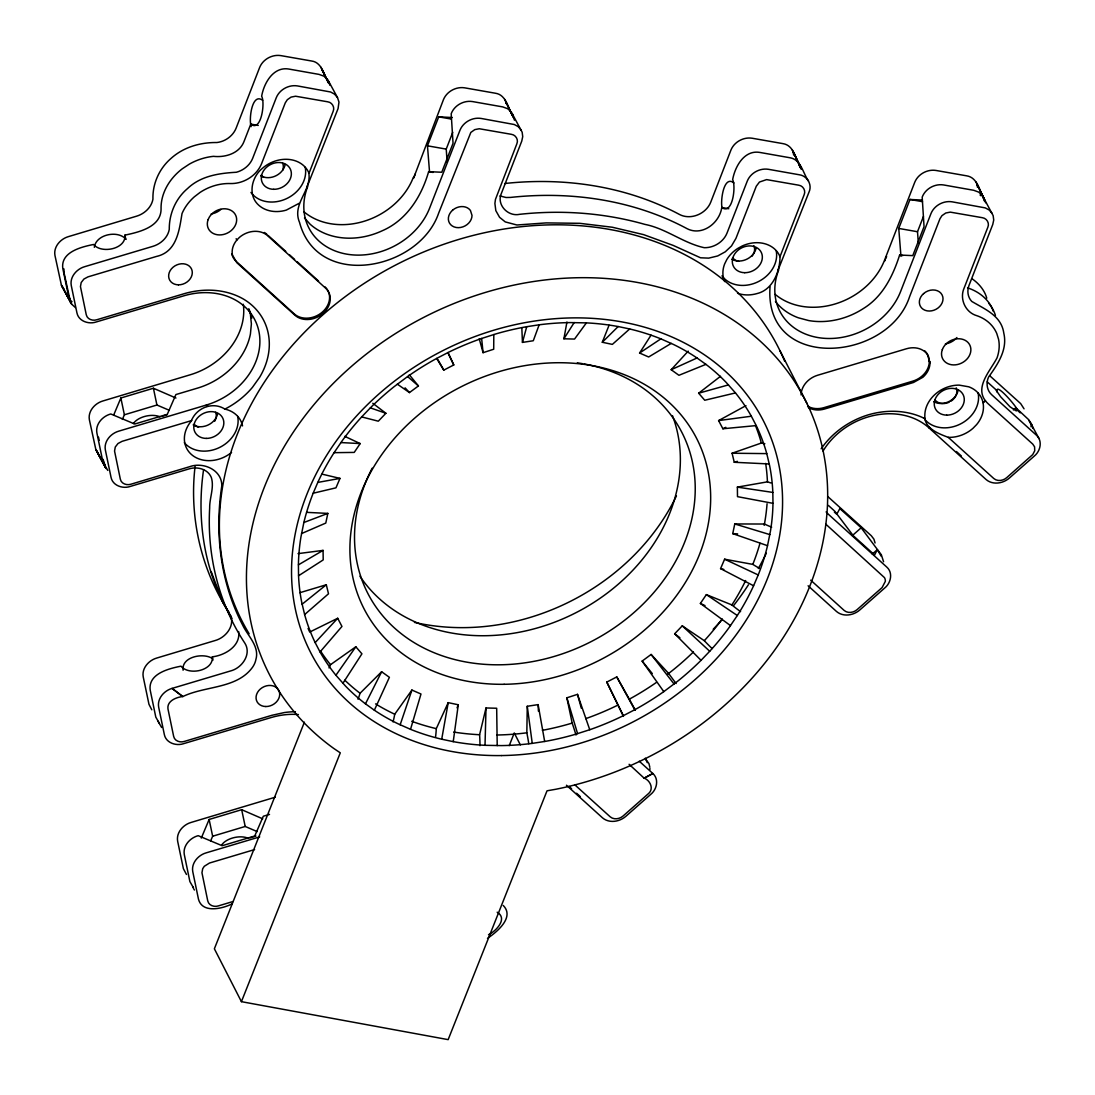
<?xml version="1.0" encoding="UTF-8"?>
<svg xmlns="http://www.w3.org/2000/svg" width="1095" height="1095" viewBox="0 0 1095 1095"><rect width="100%" height="100%" fill="white"/><g stroke="black" fill="none" stroke-linecap="round" stroke-linejoin="round"><path stroke-width="1.5" d="M298.415 564.856L298.552 575.765A245.8 201.603 -27.1 0 0 301.755 602.483L304.629 614.569A245.8 201.603 -27.1 0 0 315.155 642.601L320.041 651.949A245.8 201.603 -27.1 0 0 335.919 675.259L345.349 685.894A245.8 201.603 -27.1 0 0 365.47 703.825L374.353 710.203A245.8 201.603 -27.1 0 0 398.457 723.987L410.529 729.325A245.8 201.603 -27.1 0 0 441.709 739.221L453.234 741.644A245.8 201.603 -27.1 0 0 485.017 745.312L501.305 745.599A245.8 201.603 -27.1 0 0 532.252 743.382L544.667 741.479A245.8 201.603 -27.1 0 0 575.546 734.266L589.753 729.722A245.8 201.603 -27.1 0 0 623.315 715.678L634.73 709.752A245.8 201.603 -27.1 0 0 663.789 691.629L677.408 681.405A245.8 201.603 -27.1 0 0 701.046 660.326L709.724 651.265A245.8 201.603 -27.1 0 0 729.297 627.284L737.318 615.513A245.8 201.603 -27.1 0 0 753.593 585.757L758.219 574.957A245.8 201.603 -27.1 0 0 767.527 545.68L770.497 530.911A245.8 201.603 -27.1 0 0 772.974 503.33L772.837 492.421A245.8 201.603 -27.1 0 0 769.634 465.703L766.76 453.617A245.8 201.603 -27.1 0 0 756.234 425.585L751.348 416.223A245.8 201.603 -27.1 0 0 735.47 392.927L726.04 382.278A245.8 201.603 -27.1 0 0 705.919 364.361L697.036 357.983A245.8 201.603 -27.1 0 0 672.932 344.2L660.86 338.861A245.8 201.603 -27.1 0 0 629.68 328.965L618.155 326.543A245.8 201.603 -27.1 0 0 586.386 322.874L570.084 322.587A245.8 201.603 -27.1 0 0 539.151 324.804L526.722 326.707A245.8 201.603 -27.1 0 0 495.843 333.92L481.636 338.464A245.8 201.603 -27.1 0 0 448.074 352.508L436.659 358.435A245.8 201.603 -27.1 0 0 407.6 376.557L393.981 386.781A245.8 201.603 -27.1 0 0 370.343 407.86L361.665 416.921A245.8 201.603 -27.1 0 0 342.092 440.902L334.084 452.673A245.8 201.603 -27.1 0 0 317.796 482.416L313.17 493.229A245.8 201.603 -27.1 0 0 303.862 522.507L300.892 537.275A245.8 201.603 -27.1 0 0 298.415 564.856L323.066 550.388L323.203 559.915L298.552 575.765M493.804 334.522L493.708 349.237L483.073 352.686L479.227 338.738M528.775 743.71A58.582 13.414 82.6 0 0 526.832 732.801L527.27 706.275L538.124 704.619L544.667 741.479M485.017 745.312L486.016 707.972L496.678 708.246L497.212 745.627M299.044 203.355L286.315 210.103A30.359 24.898 -27.1 0 1 258.762 205.217C247.456 195.252 251.563 177.02 262.348 168.37A30.359 24.898 -27.1 0 1 308.749 172.668C312.075 190.544 291.571 203.684 299.565 222.49C317.837 290.545 419.139 269.972 438.602 213.292L470.823 132.44L474.778 129.621L479.281 128.745L511.365 134.315C515.745 134.836 518.715 139.777 516.84 143.856L495.46 199.399L494.899 203.437L495.816 210.623L499.58 217.316L505.247 221.902L516.922 224.995L546.145 222.901L579.679 223.312L612.324 227.24L643.6 234.631L673.124 245.376L700.526 257.79L708.711 258.133L717.69 255.956L725.273 251.809L731.501 245.951L735.949 238.381L756.275 186.246L759.451 182.044L766.596 179.607L798.666 185.178C803.073 185.671 806.002 190.667 804.154 194.718L779.996 256.682C780.064 271.204 772.851 289.682 757.316 293.487A30.359 24.898 -27.1 0 1 737.565 293.241M770.045 286.739C763.667 372.177 888.237 362.116 909.589 296.677L939.962 218.754L941.96 215.647L945.779 213.005L950.282 212.129L982.352 217.7C986.746 218.22 989.716 223.161 987.841 227.24L964.134 288.053C959.316 298.812 965.352 312.417 976.781 315.675A44.553 36.532 -27.1 0 1 996.751 333.455L998.544 339.204A44.553 36.532 -27.1 0 1 997.052 357.832C990.058 371.424 972.36 389.122 988.114 403.726L1032.79 444.146L1034.583 446.828L1034.734 450.77L1032.708 454.603L1006.688 477.68C1003.253 480.746 997.477 481.704 993.808 478.529L948.284 437.357C938.579 433.729 923.81 428.241 924.823 415.443A30.359 24.898 -27.1 0 1 959.206 385.125L968.774 386.809A30.359 24.898 -27.1 0 1 976.603 424.614L972.99 428.309A30.359 24.898 -27.1 0 1 949.064 437.37L948.284 437.357M203.574 469.645C196.333 519.619 204.094 572.726 230.84 616.088M63.948 268.932L64.071 272.778M649.828 769.717L649.951 768.43M195.074 466.484C189.065 517.292 201.083 570.043 229.32 612.789M453.234 741.644L458.271 704.769L448.211 702.648L436.289 728.64A58.582 24.158 -76.7 0 1 435.605 736.675M441.709 739.221L448.211 702.648M586.386 322.874L574.546 339.067L563.898 338.793L566.936 322.039M771.674 527.133A58.582 28.402 10.3 0 1 764.447 524.026L734.772 523.957L732.733 533.635L767.527 545.68M764.187 525.354L764.447 524.026A245.8 201.603 -27.1 0 0 767.061 503.755M306.614 512.351L327.829 513.404L325.79 523.068L301.522 533.58M479.98 745.695A58.582 19.272 -87.1 0 0 479.596 734.731L486.016 707.972M539.151 324.804L533.292 340.75L522.452 342.406L526.722 326.707M410.529 729.325L420.986 694.011L411.912 690.055L394.734 714.227A58.582 28.306 -64.8 0 1 393.05 721.906M400.154 724.794L411.912 690.055M415.32 173.927L413.623 178.02L443.475 99.59C446.787 91.487 456.04 86.45 464.65 87.833L495.351 93.226C506.177 94.718 507.793 107.666 512.378 115.345M429.555 172.161L427.461 145.813L438.698 116.85L452.276 117.521M447.157 162.252L446.226 149.112L452.728 132.331M900.98 256.422L898.749 228.431L909.986 199.468L921.867 200.056M918.335 243.227L917.514 231.729L923.427 216.481M258.242 125.432L250.796 124.105L243.993 141.556C239.353 153.519 225.255 157.666 213.47 156.339A51.903 42.568 -27.1 0 0 189.339 164.127L182.208 168.849A51.903 42.568 -27.1 0 0 161.075 209.063C160.992 227.199 138.531 232.236 124.912 235.138L125.61 238.464M309.009 173.297L333.154 111.334C335.015 107.269 332.072 102.3 327.679 101.794L295.595 96.223L291.092 97.099L287.328 99.7L285.275 102.862L261.568 163.675C256.613 175.898 243.473 183.864 230.415 183.549A44.539 36.532 -27.1 0 0 200.07 192.419L194.321 196.826A44.539 36.532 -27.1 0 0 182.03 213.539C179.21 230.374 176.884 251.959 156.352 256.476L87.97 276.871L83.918 279.047L81.194 282.537L80.455 286.589L86.259 314.73C87.189 319.343 92.774 321.15 96.853 319.74L184.466 293.611C203.903 287.985 225.679 288.847 243.46 299.072A74.83 61.375 -27.1 0 1 259.666 377.228L252.452 387.343A74.83 61.375 -27.1 0 1 224.899 409.106C212.676 401.208 196.197 407.874 191.214 421.164A30.359 24.898 -27.1 0 0 192.528 455.397A30.359 24.898 -27.1 0 0 231.551 452.427M777.655 271.177L809.054 191.981C812.463 184.617 807.07 175.665 799.158 174.748L768.485 169.314C759.875 167.877 750.568 172.914 747.296 181.045L726.971 233.194C723.343 242.091 713.789 247.881 704.277 247.703C683.581 243.254 666.02 228.513 644.887 224.379C604.276 212.827 561.557 209.761 519.632 214.319C507.875 216.947 496.199 204.56 501.428 193.267L521.754 141.118L522.726 136.642L522.164 132.249L511.365 112.06L507.669 108.72L502.701 106.899L472.547 101.575C463.787 100.138 454.329 105.366 451.195 113.743L453.043 143.281L441.764 172.243L428.624 171.655C421.534 196.47 406.669 220.218 382.196 230.785A67.466 55.339 -27.1 0 1 310.008 224.105L304.478 217.96M728.791 208.734L721.783 207.489C719.552 223.052 702.237 236.452 687.099 228.691C633.321 199.837 570.741 190.872 510.462 197.428L506.054 197.497L499.922 195.95M823.029 451.072A67.178 55.092 -27.1 0 1 928.875 427.775L986.116 479.555C992.782 485.277 1003.198 483.538 1009.412 478.009L1034.405 455.972C1040.483 451.126 1042.768 440.779 1036.418 435.194L991.741 394.775C986.841 390.422 985.842 382.921 988.566 377.104C997.696 364.279 1007.756 349.811 1003.786 333.072C1001.377 315.647 984.761 309.173 971.771 301.426C967.665 297.197 966.899 290.668 969.048 285.316L992.754 224.502L993.726 220.027L993.151 215.633L982.366 195.444L978.67 192.104L973.688 190.284L943.548 184.945C934.788 183.522 925.33 188.751 922.195 197.127L924.043 226.665L912.765 255.628L899.625 255.039C893.014 275.83 882.721 296.677 863.476 308.475A67.466 55.339 -27.1 0 1 808.644 320.548L798.337 317.796A67.466 55.339 -27.1 0 1 775.452 301.522M304.41 722.166L214.374 948.79L241.42 1001.665L448.156 1039.634L547.021 790.809L555.644 789.29A301.029 246.895 -27.1 0 0 813.968 419.686A301.029 246.895 -27.1 0 0 384.468 340.819A301.029 246.895 -27.1 0 0 333.961 748.583L340.285 752.84L241.42 1001.665M457.053 707.863L458.271 704.769M629.68 328.965L612.365 344.391L602.291 342.27L609.053 325.256M509.23 745.64L514.253 732.979L520.344 744.874M759.752 568.456A58.582 24.473 21.7 0 1 752.812 564.377L724.603 559.203L720.578 568.633L753.593 585.757M676.436 495.912C630.788 590.178 516.772 645.516 414.444 622.398M113.661 415.101L120.861 398.005L153.409 388.246L175.953 398.032M201.288 838.099L209.131 819.457L241.68 809.698L262.718 818.827M885.704 258.694L886.608 256.531M122.394 419.399L124.378 414.786L120.861 398.005M210.664 840.837L212.649 836.224L209.131 819.457M322.135 474.162L339.998 478.392L335.96 487.836L313.17 493.229M374.353 710.203L389.396 677.312L381.635 671.741L360.063 693.258A58.582 31.207 -52.6 0 1 358.01 699.226M365.47 703.825L381.635 671.741M881.256 556.287L877.3 549.676L874.59 555.001L853.32 535.756L834.76 511.201L828.395 505.438M929.327 427.05L928.875 427.775L929.956 427.625M730.488 625.615L700.389 603.441L706.357 594.626L731.898 604.933L734.061 601.525A245.8 201.603 -27.1 0 0 745.654 580.542M563.898 338.793L574.177 322.56M671.249 343.392L648.651 356.984L639.589 353.028L651.046 335.152M342.899 683.307L361.925 653.824L355.834 646.789L330.512 664.679A58.582 33.028 -39.1 0 1 329.006 667.923M344.747 436.344L360.187 443.584L354.219 452.413L334.084 452.673M335.919 675.259L355.834 646.789M306.655 187.792L338.068 108.597L338.971 102.095L337.493 97.537L327.679 79.538L323.983 76.198L319.015 74.392L288.861 69.053C273.339 66.343 263.881 83.22 261.65 96.25C265.387 102.684 261.103 132.563 250.796 124.105M320.041 651.949L341.955 626.449L337.698 618.278L309.748 632.034A245.8 201.603 -27.1 0 1 308.065 628.448M705.919 364.361L678.941 375.298L671.18 369.727L688.207 351.125M315.155 642.601L337.698 618.278M712.092 648.568A58.582 13.852 42.5 0 1 704.318 640.698L682.253 625.847L674.684 633.759L701.046 660.326M236.835 240.038L239.299 237.506A20.764 17.027 -27.1 0 1 267.536 235.644L325.571 288.136A20.764 17.027 -27.1 0 1 325.585 310.802L323.121 313.334A20.764 17.027 -27.1 0 1 294.883 315.196L236.848 262.704L232.455 255.067A20.764 17.027 -27.1 0 1 236.835 240.038L236.137 238.696M372.793 403.288L385.892 413.28L378.309 421.192L361.665 416.921M602.291 342.27L618.155 326.543M852.28 535.647L861.163 527.79L881.352 554.795L883.583 561.749M1013.381 409.941L1015.859 407.751L1028.889 419.878L1039.018 438.575M872.277 554.111L877.3 549.676M488.507 934.719C495.597 931.434 508.258 918.787 497.171 912.203M487.48 938.36C496.322 932.379 515.074 917.528 503.235 905.455M985.336 400.592L982.995 402.632L985.486 400.838M304.629 614.569L328.5 593.791L326.31 584.757L299.825 592.71M302.111 604.221L326.31 584.757M735.47 392.927L704.742 400.25L698.651 393.214L720.51 376.297M397.321 384.153L409.448 392.585L418.427 385.946L409.297 374.709M676.121 683.526A58.582 7.487 52.3 0 1 668.648 673.452L651.114 654.454L642.149 661.093L663.789 691.629M667.444 674.369L668.648 673.452A245.8 201.603 -27.1 0 0 693.395 651.963M639.589 353.028L660.86 338.861M629.105 764.296L644.161 778.189L652.839 773.508C659.19 779.092 656.904 789.44 650.813 794.299L625.834 816.336C619.578 821.839 609.217 823.591 602.537 817.869L566.443 785.224M413.951 177.157L413.267 177.541A67.178 55.092 -27.1 0 1 303.917 211.773M307.011 186.903L307.709 186.52A67.178 55.092 -27.1 0 0 346.526 254.108A67.178 55.092 -27.1 0 0 429.623 208.105L459.996 130.182C463.267 122.051 472.575 117.014 481.17 118.452L514.335 124.529L518.236 126.664L521.179 130.059M778.011 270.287L778.696 269.904A67.178 55.092 -27.1 0 0 817.527 337.479A67.178 55.092 -27.1 0 0 900.624 291.475L930.983 213.566C934.268 205.436 943.561 200.399 952.171 201.836L985.322 207.913L989.237 210.048L992.179 213.443M756.234 425.585L722.878 428.761L718.607 420.589L745.941 405.656M644.161 778.189L652.839 773.508L639.247 761.203M436.659 358.435L443.79 370.124L453.768 364.95L448.074 352.508M635.319 710.203A58.582 1.109 61.3 0 1 629.324 699.171L616.772 676.915L606.794 682.089L623.466 716.363M722.878 428.761L725.821 427.31M671.18 369.727L697.036 357.983M303.862 522.507L327.829 513.404M585.688 718.662L588.371 717.704A245.8 201.603 -27.1 0 0 617.909 705.098M769.279 463.965L734.266 462.282L732.076 453.234L761.353 443.037A58.582 33.055 -15.4 0 0 764.857 443.708M589.753 729.722L577.489 694.353L566.868 697.802L572.179 723.083A58.582 7.309 73.3 0 1 576.025 735.019M295.417 711.709A74.83 61.375 -27.1 0 0 284.426 712.544L271.875 715.309L184.275 741.438C180.169 742.821 174.611 741.082 173.667 736.429L167.973 708.958C166.741 700.855 176.555 697.145 182.892 696.529C205.066 685.73 236.917 688.96 252.562 667.225A22.009 18.054 -27.1 0 0 255.929 659.368C259.666 646.269 247.648 635.798 242.638 625.053C220.396 582.499 214.538 533.06 221.792 485.92C222.134 469.878 203.177 461.638 189.586 466.716L130.948 484.209C126.856 485.605 121.271 483.812 120.34 479.199L114.551 451.058L115.29 446.993L118 443.516L122.065 441.34L191.734 420.548M124.378 414.786L156.927 405.027L168.917 410.132M734.266 462.282L737.387 461.337M275.351 797.174L191.009 822.468C183.125 824.74 176.062 832.679 177.65 841.247L183.399 868.705L186.451 874.453M212.649 836.224L245.198 826.465L257.188 831.584M162.443 416.168L167.042 414.8M213.005 660.093L212.32 656.836C224.79 655.399 240.845 646.091 238.628 631.541M269.521 814.406L263.306 816.254L254.724 836.005L222.162 845.723L198.195 835.677C190.078 837.798 182.701 845.819 184.302 854.606L189.887 881.585L193.514 887.894M249.852 837.867L255.997 836.032M259.693 836.881L206.161 852.854C198.25 855.086 191.16 863.052 192.761 871.634L198.455 899.091C202.26 913.846 222.846 908.59 232.277 903.786M254.587 849.583L209.473 863.038L204.3 866.282L202.698 868.691L201.959 872.756L207.749 900.898C208.693 905.524 214.264 907.29 218.357 905.907L233.098 901.5M698.651 393.214L728.49 384.879M317.796 482.416L339.998 478.392M772.974 503.33L737.496 496.651L737.373 487.124L767.431 481.841A58.582 31.372 -2.5 0 0 770.989 482.963M718.607 420.589L751.348 416.223M298.018 553.632L323.066 550.388M505 183.481C564.527 177.034 626.436 186.109 679.557 214.51C690.918 220.382 706.138 213.826 710.751 202.151L730.967 149.988C734.28 141.885 743.532 136.848 752.142 138.23L782.829 143.609C794.245 145.293 795.518 159.254 800.554 167.206L792.164 149.741M732.076 453.234L766.76 453.617M732.733 533.635L737.633 533.881M340.901 442.558L360.187 443.584M479.596 734.731L477.584 734.622A245.8 201.603 -27.1 0 1 453.686 732.062M737.373 487.124L772.837 492.421M438.698 116.85L451.195 119.04M909.986 199.468L922.496 201.658M427.461 145.813L446.226 149.112M898.749 228.431L917.514 231.729M428.624 171.655L433.141 172.449M899.625 255.039L902.827 255.6M923.591 418.085L925.042 418.345M720.578 568.633L723.822 569.414M734.772 523.957L769.867 534.606M370.343 407.86L385.892 413.28M967.583 287.875C978.998 291.544 989.442 299.702 993.329 311.363M925.07 418.742C907.741 409.941 887.142 409.379 868.65 414.731A74.83 61.375 -27.1 0 0 821.154 448.813M724.603 559.203L758.219 574.957M700.389 603.441L705.016 605.617M706.357 594.626L737.318 615.513M980.052 195.019L981.106 195.8M75.404 307.558L71.695 304.218L61.402 285.124L54.955 255.45C53.354 246.881 60.43 238.943 68.314 236.657L136.67 216.153C144.485 213.785 151.48 207.379 152.944 199.139C152.479 183.645 159.309 168.507 171.066 158.392C183.549 147.113 200.358 142.309 216.892 142.528C225.187 141.57 232.948 136.013 236.096 128.211L259.679 67.37C262.978 59.267 272.244 54.23 280.84 55.612L311.541 60.992C320.548 62.073 323.271 71.9 326.474 78.785M182.892 696.529L172.066 688.399C164.154 690.644 157.064 698.542 158.665 707.165L164.359 734.635C166.043 742.957 176.144 746.215 183.522 743.697L271.136 717.553A67.178 55.092 -27.1 0 1 298.401 714.556M674.684 633.759L679.913 637.755M182.495 696.447L172.066 688.399L230.703 670.906C241.981 668.018 251.823 654.194 244.869 643.189C218.671 603.523 206.941 555.398 209.665 508.08C209.446 497.951 214.483 487.371 211.294 477.393C207.749 468.893 197.018 466.278 188.846 468.961L130.209 486.454C122.859 489.041 112.703 485.687 111.047 477.393L105.353 449.935C103.751 441.312 110.828 433.415 118.753 431.156L206.353 405.027A67.178 55.092 -27.1 0 0 258.899 331.388A67.178 55.092 -27.1 0 0 183.727 295.855L96.114 321.998C88.736 324.558 78.635 321.232 76.951 312.937L71.257 285.466C69.656 276.912 76.746 268.918 84.657 266.687L153.04 246.293C160.828 243.898 167.863 237.56 169.273 229.307C169.123 213.84 175.624 198.66 187.532 188.559C200.741 175.898 218.986 173.229 236.356 172.257C243.446 170.368 249.797 165.345 252.603 158.488L276.296 97.66C279.581 89.53 288.888 84.493 297.484 85.93L330.649 92.007L334.55 94.143L337.493 97.537M207.817 406.177L206.353 405.027L206.818 406.45M972.073 278.773C978.82 283.468 984.556 290.12 986.759 298.168M212.143 658.328C202.931 652.524 181.25 656.863 183.098 670.222M407.6 376.557L418.427 385.946M989.579 375.599L1020.677 403.603L1024.044 408.832M1017.679 410.557L1020.212 412.842M827.656 496.432L871.305 535.742L873.919 539.151L875.069 542.983M861.163 527.79L839.851 508.586L836.731 514.253L834.363 512.118M987.225 381.854L995.396 389.231L1000.611 396.732L1010.028 406.792L1016.297 410.926L1015.859 407.751M956.414 451.523L961.424 456.054M825.945 524.3L884.445 577.599A9.485 7.774 -27.1 0 1 885.335 581.363L882.077 587.591L857.098 609.628C853.648 612.68 847.886 613.652 844.204 610.476L810.711 580.172M808.096 585.784L836.525 611.503C843.191 617.224 853.58 615.472 859.821 609.956L884.801 587.919C890.892 583.074 893.178 572.712 886.827 567.128L829.572 515.348A67.178 55.092 -27.1 0 1 826.123 511.899M268.111 235.439L285.768 251.412M289.559 254.834L294.61 259.406M297.128 261.691L318.577 281.087M644.558 778.258C650.622 780.927 654.098 789.413 648.089 793.957L623.11 815.994C619.66 819.046 613.898 820.018 610.216 816.843L574.834 784.841M569.071 786.443L571.576 788.715M576.586 793.245L580.336 796.64M682.253 625.847L709.724 651.265M405.068 387.835L409.448 392.585M982.94 197.456L985.733 202.821M799.131 165.236L801.54 169.41M1029.067 420.822L1031.955 424.778L1032.845 428.391M511.652 114.838L512.46 115.742M646.05 759.643L648.938 763.598L649.814 767.212M107.789 470.426L95.826 449.484L89.379 419.809C87.792 411.214 94.854 403.343 102.738 401.016L190.325 374.75A67.178 55.092 -27.1 0 0 243.295 304.259M161.636 727.504L157.995 721.194M71.216 300.851L72.01 301.741M105.312 465.32L102.478 459.886L96.88 432.908C95.292 424.093 102.656 416.114 110.787 413.978L134.753 424.025L167.302 414.307L175.898 394.556L197.62 388.082A67.466 55.339 -27.1 0 0 250.413 334.03L251.385 323.928L250.385 314.128L248.852 309.296M159.418 723.439L155.805 717.129L150.207 690.137C147.907 673.603 169.164 668.511 180.99 666.171C188.983 675.957 213.717 670.578 212.32 656.836M642.149 661.093L652.291 673.576M330.512 664.679L329.403 663.296A245.8 201.603 -27.1 0 1 320.52 651.046M63.756 288.642L62.073 286.384L71.695 304.218M98.18 453.001L96.757 451.222L106.119 468.578L96.497 450.757M151.794 709.793L148.975 704.345L143.226 676.888C141.625 668.306 148.715 660.381 156.585 658.095L215.195 640.52C225.173 637.742 234.248 627.134 230.99 616.43M651.114 654.454L674.068 684.033M975.987 182.016L984.364 199.427C979.45 191.461 977.944 177.527 966.639 175.83L935.938 170.45C927.342 169.068 918.075 174.105 914.777 182.208L884.555 260.158A67.178 55.092 -27.1 0 1 775.219 294.391M126.144 239.394C118.041 229.772 95.908 234.316 94.334 247.319M733.937 182.947C723.658 174.598 720.428 200.933 721.988 207.311M262.636 100.329C251.809 92.035 248.661 120.012 251.179 126.609M721.783 207.489C732.596 215.455 736.155 186.437 732.651 179.621C734.991 166.645 744.217 149.686 759.862 152.438L790.001 157.762C801.212 159.583 802.909 173.352 808.521 180.99M929.984 362.431L929.327 361.418L930.011 362.76A20.764 17.027 -27.1 0 1 922.866 377.282L913.463 382.497L824.658 408.983A20.764 17.027 -27.1 0 1 808.288 407.477M1016.844 409.024C1016.119 406.081 994.479 380.786 997.162 392.078M513.076 116.809L513.678 117.863M193.815 889.03L194.39 890.03M645.297 758.192L647.268 762.654M70.354 299.893L68.396 295.431L62.798 268.439C60.526 251.891 81.687 246.854 93.581 244.472C101.493 254.163 126.363 248.935 124.912 235.138M231.921 618.401L222.819 602.359L211.184 571.576M437.932 359.735L443.79 370.124M616.772 676.915L634.73 709.752M71.12 303.219L61.402 285.124M96.031 449.867L105.544 467.592M780.078 350.975L807.138 403.85M606.794 682.089L623.315 715.678M984.98 200.481L976.918 184.015L977.493 187.313M801.17 168.26L793.109 151.794L793.683 155.093M511.488 113.374L504.672 99.344M328.418 82.659L320.89 67.192M512.392 115.399L505.616 101.411L506.15 103.628M328.596 83.179L321.944 69.724M447.841 352.672L453.768 364.95M779.996 256.682L779.736 256.052A30.359 24.898 -27.1 0 0 742.15 246.019L737.524 248.579A30.359 24.898 -27.1 0 0 726.806 259.556L724.644 263.936A30.359 24.898 -27.1 0 0 724.657 281.579M514.048 119.013L514.431 120.204M70.477 302.097L64.4 274.366M104.901 466.456L103.149 459.366M192.829 886.827L193.172 887.908M983.584 197.565L984.46 201.11M1030.108 421.999L1030.847 424.34M799.897 165.044L800.76 168.589M512.583 114.181L513.459 117.726M328.897 81.66L329.773 85.205M566.868 697.802L577.585 733.664M761.353 443.037L760.382 439.642A245.8 201.603 -27.1 0 0 755.386 425.366M577.489 694.353L581.349 708.301M153.409 388.246L156.927 405.027M241.68 809.698L245.198 826.465M98.495 437.151L99.166 440.327M527.27 706.275L532.252 743.382M1030.984 425.613L1031.107 426.831M930.011 362.76L927.314 354.328A20.764 17.027 -27.1 0 0 906.468 348.757L817.664 375.243A20.764 17.027 -27.1 0 0 801.116 394.98M481.636 338.464L483.073 352.686M521.809 327.624L522.452 342.406M538.124 704.619L538.411 711.189M249.154 633.786A301.029 246.895 -27.1 0 1 398.279 263.69A301.029 246.895 -27.1 0 1 784.718 361.309M765.665 463.418A245.8 201.603 -27.1 0 1 767.431 481.841M759.985 543.257A245.8 201.603 -27.1 0 1 752.812 564.377M722.194 619.017A245.8 201.603 -27.1 0 1 704.318 640.698M656.63 682.281A245.8 201.603 -27.1 0 1 629.324 699.171M572.179 723.083A245.8 201.603 -27.1 0 1 542.367 730.338M526.832 732.801A245.8 201.603 -27.1 0 1 496.925 735.005M436.289 728.64A245.8 201.603 -27.1 0 1 411.72 721.29M394.734 714.227A245.8 201.603 -27.1 0 1 375.571 703.893M360.063 693.258A245.8 201.603 -27.1 0 1 344.815 680.2M672.508 415.717A176.459 144.732 -27.1 0 1 576.203 612.57A176.459 144.732 -27.1 0 1 359.94 576.23M766.336 553.235A290.64 238.368 -27.1 0 1 758.329 568.51M748.446 584.798A290.64 238.368 -27.1 0 1 733.458 605.754M722.043 619.565A290.64 238.368 -27.1 0 1 713.201 629.269M740.59 611.64A58.582 19.423 32.7 0 1 731.898 604.933M584.073 363.951A176.459 144.732 -27.1 0 1 682.459 547.459A176.459 144.732 -27.1 0 1 454.671 659.532A176.459 144.732 -27.1 0 1 372.19 468.195M577.325 362.842A176.459 144.732 -27.1 0 1 582.389 363.649M958.125 390.272A15.576 12.77 -27.1 0 1 943.329 403.33L940.714 403.494A15.576 12.77 -27.1 0 1 933.665 401.619M220.834 209.46A15.576 12.77 -27.1 0 1 211.171 213.936M285.193 164.455A15.576 12.77 -27.1 0 1 260.733 175.802M217.659 413.554A15.576 12.77 -27.1 0 1 205.477 426.023L202.876 426.598A15.576 12.77 -27.1 0 1 193.199 424.887M756.18 247.84A15.576 12.77 -27.1 0 1 731.72 259.173M956.893 337.534A15.576 12.77 -27.1 0 1 945.382 343.912M224.899 409.106A30.359 24.898 -27.1 0 1 242.542 425.914M978.122 393.119A30.359 24.898 -27.1 0 1 960.11 424.148A30.359 24.898 -27.1 0 1 924.782 419.412M776.191 250.687A30.359 24.898 -27.1 0 1 757.384 282.099A30.359 24.898 -27.1 0 1 721.961 275.83M237.67 416.401A30.359 24.898 -27.1 0 1 219.657 447.431A30.359 24.898 -27.1 0 1 184.33 442.681M305.204 167.302A30.359 24.898 -27.1 0 1 286.384 198.715A30.359 24.898 -27.1 0 1 250.96 192.446M924.618 350.742A20.764 17.027 -27.1 0 1 912.778 381.142L823.96 407.641A20.764 17.027 -27.1 0 1 807.604 406.122M231.77 253.725A20.764 17.027 -27.1 0 0 236.164 261.363L294.199 313.854A20.764 17.027 -27.1 0 0 322.436 311.993A20.764 17.027 -27.1 0 0 324.887 286.794M264.374 232.482A20.764 17.027 -27.1 0 1 266.851 234.303M753.921 245.773A12.264 10.06 -27.1 0 1 751.895 256.326M738.783 261.322A12.264 10.06 -27.1 0 1 732.569 257.64M248.839 308.941A67.466 55.339 -27.1 0 1 251.809 318.166M282.619 163.155A12.264 10.06 -27.1 0 1 282.647 170.286M263.922 177.404A12.264 10.06 -27.1 0 1 261.281 175.022M215.578 412.295A12.264 10.06 -27.1 0 1 214.729 421.192M198.565 427.337A12.264 10.06 -27.1 0 1 194.226 424.148M988.634 303.137A51.903 42.568 -27.1 0 1 995.451 315.401M956.195 387.849A12.264 10.06 -27.1 0 1 951.021 401.181M949.16 402.221A12.264 10.06 -27.1 0 1 934.843 399.716M221.655 845.011A16.48 9.198 -11.8 0 1 248.373 838.332M133.385 423.56A16.48 9.198 -11.8 0 1 160.103 416.88M208.132 219.589L207.53 221.683A15.207 12.469 -27.1 0 0 225.378 233.933A15.207 12.469 -27.1 0 0 233.755 212.457A15.207 12.469 -27.1 0 0 209.268 217.221L208.132 219.589M942.343 349.565L941.741 351.659A15.207 12.469 -27.1 0 0 959.59 363.923A15.207 12.469 -27.1 0 0 967.966 342.434A15.207 12.469 -27.1 0 0 943.479 347.197L942.343 349.565M885.239 259.775L884.911 260.637L885.239 259.775M452.563 210.226L451.113 211.718A12.264 10.06 -27.1 0 0 456.15 227.486A12.264 10.06 -27.1 0 0 472.013 215.414L470.426 210.445A12.264 10.06 -27.1 0 0 452.563 210.226M923.564 293.611L922.099 295.102A12.264 10.06 -27.1 0 0 927.136 310.857A12.264 10.06 -27.1 0 0 943.014 298.798L942.836 297.019A12.264 10.06 -27.1 0 0 935.212 290.134A12.264 10.06 -27.1 0 0 923.564 293.611M501.469 755.564A254.314 208.584 -27.1 0 0 765.227 424.463A254.314 208.584 -27.1 0 0 344.446 430.171A254.314 208.584 -27.1 0 0 501.469 755.564M504.138 684.293A186.848 153.245 -27.1 0 0 697.926 441.039A186.848 153.245 -27.1 0 0 388.78 445.227A186.848 153.245 -27.1 0 0 504.138 684.293M946.669 415.128A15.576 12.77 -27.1 0 0 963.381 395.185A15.576 12.77 -27.1 0 0 937.744 394.884A15.576 12.77 -27.1 0 0 946.669 415.128M265.825 706.535A12.264 10.06 -27.1 0 0 278.992 690.822A12.264 10.06 -27.1 0 0 258.803 690.589A12.264 10.06 -27.1 0 0 265.825 706.535M178.417 284.837A12.264 10.06 -27.1 0 0 191.584 269.124A12.264 10.06 -27.1 0 0 171.395 268.891A12.264 10.06 -27.1 0 0 178.417 284.837M744.737 272.696A15.576 12.77 -27.1 0 0 761.449 252.753A15.576 12.77 -27.1 0 0 735.813 252.439A15.576 12.77 -27.1 0 0 744.737 272.696M206.216 438.411A15.576 12.77 -27.1 0 0 222.928 418.468A15.576 12.77 -27.1 0 0 197.292 418.153A15.576 12.77 -27.1 0 0 206.216 438.411M273.736 189.312A15.576 12.77 -27.1 0 0 290.462 169.369A15.576 12.77 -27.1 0 0 264.812 169.054A15.576 12.77 -27.1 0 0 273.736 189.312"/></g></svg>
